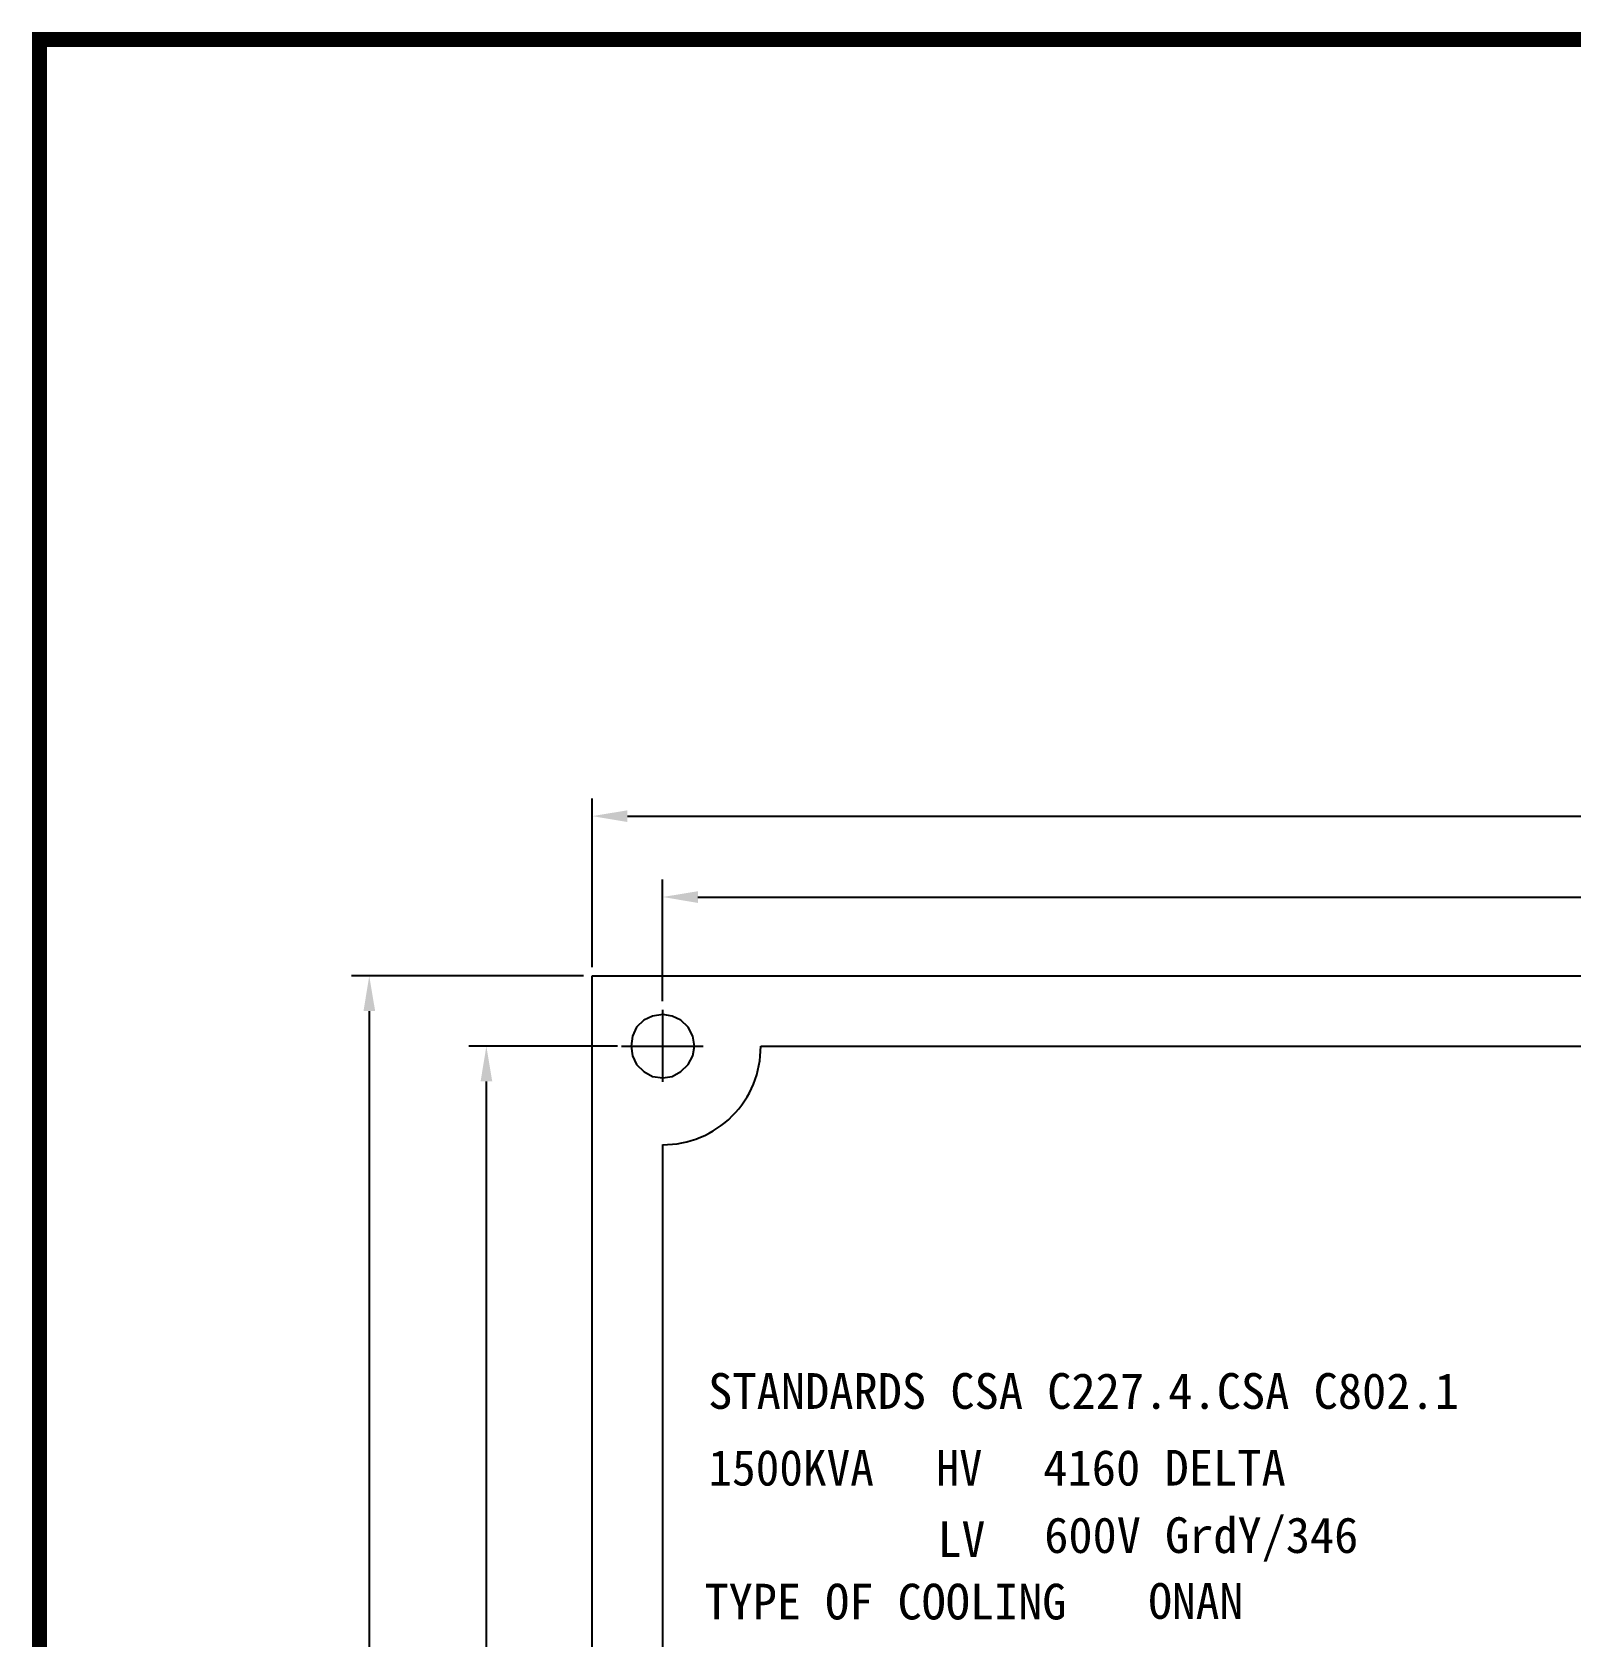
# Model space of a CAD drawing. Header units: millimetres. Extents: x 126854 to 137041, y -144259 to -137812.
# Drawn here: x 136822.8 to 136932, y -142933.5 to -142819.7 of the extents above; entities that cross this region are included whole.
import ezdxf

# ---------------------------------------------------------------- set-up
doc = ezdxf.new("R2010")
doc.units = ezdxf.units.MM
doc.header["$LTSCALE"] = 13
for name, color, linetype in [('1', 4, 'Continuous'), ('2', 3, 'Continuous'), ('PDF_Geometry', 7, 'Continuous')]:
    doc.layers.add(name, color=color, linetype=linetype)
doc.styles.add('PDF FangSong', font='simfang.ttf')
doc.styles.get("Standard").update_dxf_attribs({"font": 'gbenor.shx', "bigfont": 'gbcbig.shx'})
doc.dimstyles.new('ISO-25', dxfattribs={"dimtxt": 2.5, "dimasz": 2.5, "dimexe": 1.25, "dimexo": 0.625, "dimtad": 1, "dimtxsty": 'Standard', "dimcen": 2.5, "dimadec": 0, "dimazin": 0, "dimtfac": 1, "dimtmove": 0, "dimatfit": 3, "dimfxl": 1, "dimarcsym": 0})

# ---------------------------------------------------------------- blocks, each defined once
blk = doc.blocks.new('*D32')
at = {"layer": '2', "color": 0, "linetype": 'Continuous', "lineweight": -2}
for p, q in [((136867.56, -142888.42), (136867.56, -142879.78)), ((137007.53, -142888.42), (137007.53, -142879.78)), ((136870.06, -142881.03), (137005.03, -142881.03))]:
    blk.add_line(p, q, dxfattribs=at)
at = {"layer": '2', "color": 0, "linetype": 'Continuous', "lineweight": 30}
for points in [[(136870.06, -142880.62), (136870.06, -142881.45), (136867.56, -142881.03)], [(137005.03, -142880.62), (137005.03, -142881.45), (137007.53, -142881.03)]]:
    blk.add_solid(points, dxfattribs=at)
at = {"layer": 'Defpoints', "color": 0, "linetype": 'Continuous', "lineweight": 30}
for p in [(137007.53, -142881.03), (136867.56, -142889.04), (137007.53, -142889.04)]:
    blk.add_point(p, dxfattribs=at)
at = {"layer": '2', "color": 0, "linetype": 'Continuous', "insert": (136937.55, -142879.16), "char_height": 2.5, "attachment_point": 5}
blk.add_mtext('140', dxfattribs=at)
blk = doc.blocks.new('*D33')
at = {"layer": '2', "color": 0, "linetype": 'Continuous', "lineweight": -2}
for p, q in [((136862.56, -142886), (136862.56, -142874.04)), ((137012.58, -142886), (137012.58, -142874.04)), ((136865.06, -142875.29), (137010.08, -142875.29))]:
    blk.add_line(p, q, dxfattribs=at)
at = {"layer": '2', "color": 0, "linetype": 'Continuous', "lineweight": 30}
for points in [[(136865.06, -142874.88), (136865.06, -142875.71), (136862.56, -142875.29)], [(137010.08, -142874.88), (137010.08, -142875.71), (137012.58, -142875.29)]]:
    blk.add_solid(points, dxfattribs=at)
at = {"layer": 'Defpoints', "color": 0, "linetype": 'Continuous', "lineweight": 30}
for p in [(137012.58, -142875.29), (136862.56, -142886.63), (137012.58, -142886.63)]:
    blk.add_point(p, dxfattribs=at)
at = {"layer": '2', "color": 0, "linetype": 'Continuous', "insert": (136937.57, -142873.42), "char_height": 2.5, "attachment_point": 5}
blk.add_mtext('150', dxfattribs=at)
blk = doc.blocks.new('*D34')
at = {"layer": '2', "color": 0, "linetype": 'Continuous', "lineweight": -2}
for p, q in [((136864.35, -142891.62), (136853.8, -142891.62)), ((136855.05, -143054.14), (136855.05, -142894.12)), ((136864.35, -143056.64), (136853.8, -143056.64))]:
    blk.add_line(p, q, dxfattribs=at)
at = {"layer": '2', "color": 0, "linetype": 'Continuous', "lineweight": 30}
for points in [[(136854.64, -142894.12), (136855.47, -142894.12), (136855.05, -142891.62)], [(136854.64, -143054.14), (136855.47, -143054.14), (136855.05, -143056.64)]]:
    blk.add_solid(points, dxfattribs=at)
at = {"layer": 'Defpoints', "color": 0, "linetype": 'Continuous', "lineweight": 30}
for p in [(136855.05, -142891.62), (136864.98, -142891.62), (136864.98, -143056.64)]:
    blk.add_point(p, dxfattribs=at)
at = {"layer": '2', "color": 0, "linetype": 'Continuous', "insert": (136853.18, -142974.13), "char_height": 2.5, "attachment_point": 5, "rotation": 90}
blk.add_mtext('165', dxfattribs=at)
blk = doc.blocks.new('*D35')
at = {"layer": '2', "color": 0, "linetype": 'Continuous', "lineweight": -2}
for p, q in [((136861.94, -142886.63), (136845.49, -142886.63)), ((136846.74, -142889.13), (136846.74, -143059.14)), ((136861.94, -143061.64), (136845.49, -143061.64))]:
    blk.add_line(p, q, dxfattribs=at)
at = {"layer": '2', "color": 0, "linetype": 'Continuous', "lineweight": 30}
for points in [[(136846.33, -142889.13), (136847.16, -142889.13), (136846.74, -142886.63)], [(136846.33, -143059.14), (136847.16, -143059.14), (136846.74, -143061.64)]]:
    blk.add_solid(points, dxfattribs=at)
at = {"layer": 'Defpoints', "color": 0, "linetype": 'Continuous', "lineweight": 30}
for p in [(136862.56, -142886.63), (136846.74, -143061.64), (136862.56, -143061.64)]:
    blk.add_point(p, dxfattribs=at)
at = {"layer": '2', "color": 0, "linetype": 'Continuous', "insert": (136844.87, -142974.13), "char_height": 2.5, "attachment_point": 5, "rotation": 90}
blk.add_mtext('175', dxfattribs=at)

msp = doc.modelspace()

# ---------------------------------------------------------------- linework, layer by layer
at = {"layer": '1', "color": 0, "linetype": 'Continuous'}
msp.add_line((136823.339, -143169.206), (136823.339, -142820.186), dxfattribs=at)
at = {"layer": '1', "const_width": 1.05}
msp.add_lwpolyline([(136823.339, -142820.186), (137040.689, -142820.186), (137040.689, -143169.206), (136823.339, -143169.206), (136823.339, -142820.186), (137040.689, -142820.186)], dxfattribs=at)
at = {"layer": 'PDF_Geometry', "lineweight": 25}
for points in [[(136862.564, -142886.626), (137012.585, -142886.626), (137012.585, -143061.641), (136862.564, -143061.641), (136862.564, -142886.626)], [(136869.809, -142891.624), (136869.697, -142890.894), (136869.36, -142890.276), (136868.854, -142889.771), (136868.236, -142889.49), (136867.562, -142889.378), (136866.832, -142889.49), (136866.214, -142889.771), (136865.709, -142890.276), (136865.428, -142890.894), (136865.316, -142891.624), (136865.428, -142892.298), (136865.709, -142892.916), (136866.214, -142893.422), (136866.832, -142893.759), (136867.562, -142893.871), (136868.236, -142893.759), (136868.854, -142893.422), (136869.36, -142892.916), (136869.697, -142892.298), (136869.809, -142891.624)], [(136867.562, -142894.152), (136867.562, -142889.041)], [(136864.642, -142891.624), (136870.427, -142891.624)], [(136864.979, -142891.624), (136870.09, -142891.624)], [(136874.527, -142891.624), (137000.565, -142891.624)], [(136867.562, -143049.621), (136867.562, -142898.589)]]:
    msp.add_lwpolyline(points, dxfattribs=at)
msp.add_arc((136867.596, -142891.679), 6.925, 269.71884, 0.45049, dxfattribs=at)

# ---------------------------------------------------------------- texts
at = {"layer": '2', "linetype": 'Continuous', "char_height": 2.53409, "attachment_point": 7, "style": 'PDF FangSong'}
for s, insert in [('{\\W0.9969;STANDARDS \\W0.9969;CSA C227.4.CSA C802.1}', (136870.792, -142917.388)), ('{\\W0.9728;1500KVA}', (136870.81, -142922.833)), ('{\\W0.9983;4160 DELTA}', (136894.569, -142922.833)), ('\\W0.950748;HV', (136886.967, -142922.804)), ('\\W0.979087;LV', (136887.082, -142927.858)), ('{\\W0.9944;600V GrdY/346}', (136894.641, -142928.191)), ('\\W0.993250;TYPE OF COOLING', (136870.531, -142932.332)), ('{\\W0.9759;ONAN}', (136902.026, -142932.289))]:
    msp.add_mtext(s, dxfattribs=dict(at, insert=insert))

# ---------------------------------------------------------------- dimensions: what is measured, and where the dimension line sits
at = {"layer": '2', "linetype": 'Continuous'}
for base, p1, p2, picture, middle in [((137012.585, -142875.295), (136862.564, -142886.626), (137012.585, -142886.626), '*D33', (136937.574, -142873.42)), ((137007.53, -142881.035), (136867.562, -142889.041), (137007.53, -142889.041), '*D32', (136937.546, -142879.16))]:
    dim = msp.add_linear_dim(base=base, p1=p1, p2=p2, dimstyle='ISO-25', override={"dimdec": 0}, dxfattribs=at)
    dim.commit()
    dim.dimension.update_dxf_attribs({"geometry": picture, "text_midpoint": middle})
for base, p1, p2, picture, middle in [((136846.742, -143061.641), (136862.564, -142886.626), (136862.564, -143061.641), '*D35', (136844.867, -142974.133)), ((136855.054, -142891.624), (136864.979, -143056.642), (136864.979, -142891.624), '*D34', (136853.179, -142974.133))]:
    dim = msp.add_linear_dim(base=base, p1=p1, p2=p2, angle=90, dimstyle='ISO-25', override={"dimdec": 0}, dxfattribs=at)
    dim.commit()
    dim.dimension.update_dxf_attribs({"geometry": picture, "text_midpoint": middle})

doc.saveas('drawing.dxf')
